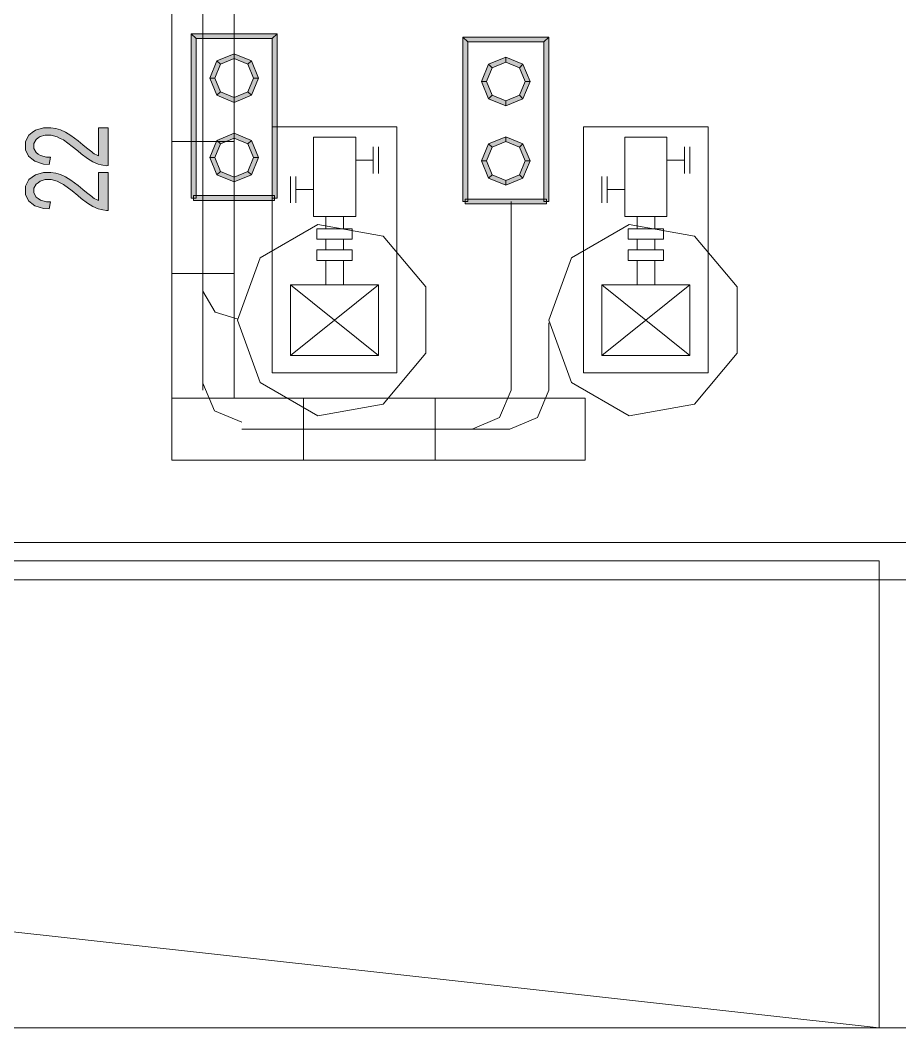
# Model space of a CAD drawing. Header units: millimetres. Extents: x 568 to 57335, y 85 to 28579.
# Drawn here: x 56624.8 to 56681.3, y 27937.2 to 28002 of the extents above; entities that cross this region are included whole.
import ezdxf

# ---------------------------------------------------------------- set-up
doc = ezdxf.new("R2010")
doc.units = ezdxf.units.MM

msp = doc.modelspace()

# ---------------------------------------------------------------- hatches: boundary and pattern name
h = msp.add_hatch(color=0)
h.dxf.hatch_style = 2
h.paths.add_polyline_path([(56641.279, 28001.118), (56640.967, 28000.806), (56636.082, 28000.806), (56635.763, 28001.118)])
h = msp.add_hatch(color=0)
h.dxf.hatch_style = 2
h.paths.add_polyline_path([(56635.763, 28001.118), (56636.082, 28000.806), (56636.082, 27990.557), (56635.763, 27990.557)])
h = msp.add_hatch(color=0)
h.dxf.hatch_style = 2
h.paths.add_polyline_path([(56641.279, 27990.557), (56640.967, 27990.557), (56640.967, 28000.806), (56641.279, 28001.118)])
h = msp.add_hatch(color=0)
h.dxf.hatch_style = 2
h.paths.add_polyline_path([(56658.73, 28000.905), (56658.419, 28000.586), (56653.526, 28000.586), (56653.215, 28000.905)])
h = msp.add_hatch(color=0)
h.dxf.hatch_style = 2
h.paths.add_polyline_path([(56653.215, 28000.905), (56653.526, 28000.586), (56653.526, 27990.337), (56653.215, 27990.337)])
h = msp.add_hatch(color=0)
h.dxf.hatch_style = 2
h.paths.add_polyline_path([(56658.73, 27990.337), (56658.419, 27990.337), (56658.419, 28000.586), (56658.73, 28000.905)])
h = msp.add_hatch(color=0)
h.dxf.hatch_style = 2
h.paths.add_polyline_path([(56638.521, 27999.826), (56637.419, 27999.37), (56637.64, 27999.15), (56638.521, 27999.515)])
h = msp.add_hatch(color=0)
h.dxf.hatch_style = 2
h.paths.add_polyline_path([(56639.63, 27999.37), (56638.521, 27999.826), (56638.521, 27999.515), (56639.41, 27999.15)])
h = msp.add_hatch(color=0)
h.dxf.hatch_style = 2
h.paths.add_polyline_path([(56637.419, 27999.37), (56636.963, 27998.261), (56637.275, 27998.261), (56637.64, 27999.15)])
h = msp.add_hatch(color=0)
h.dxf.hatch_style = 2
h.paths.add_polyline_path([(56640.086, 27998.261), (56639.63, 27999.37), (56639.41, 27999.15), (56639.775, 27998.261)])
h = msp.add_hatch(color=0)
h.dxf.hatch_style = 2
h.paths.add_polyline_path([(56654.871, 27999.15), (56654.415, 27998.041), (56654.726, 27998.041), (56655.091, 27998.93)])
h = msp.add_hatch(color=0)
h.dxf.hatch_style = 2
h.paths.add_polyline_path([(56655.972, 27999.606), (56654.871, 27999.15), (56655.091, 27998.93), (56655.972, 27999.294)])
h = msp.add_hatch(color=0)
h.dxf.hatch_style = 2
h.paths.add_polyline_path([(56657.074, 27999.15), (56655.972, 27999.606), (56655.972, 27999.294), (56656.854, 27998.93)])
h = msp.add_hatch(color=0)
h.dxf.hatch_style = 2
h.paths.add_polyline_path([(56657.538, 27998.041), (56657.074, 27999.15), (56656.854, 27998.93), (56657.226, 27998.041)])
h = msp.add_hatch(color=0)
h.dxf.hatch_style = 2
h.paths.add_polyline_path([(56636.963, 27998.261), (56637.419, 27997.159), (56637.64, 27997.38), (56637.275, 27998.261)])
h = msp.add_hatch(color=0)
h.dxf.hatch_style = 2
h.paths.add_polyline_path([(56639.63, 27997.159), (56640.086, 27998.261), (56639.775, 27998.261), (56639.41, 27997.38)])
h = msp.add_hatch(color=0)
h.dxf.hatch_style = 2
h.paths.add_polyline_path([(56654.415, 27998.041), (56654.871, 27996.939), (56655.091, 27997.159), (56654.726, 27998.041)])
h = msp.add_hatch(color=0)
h.dxf.hatch_style = 2
h.paths.add_polyline_path([(56657.074, 27996.939), (56657.538, 27998.041), (56657.226, 27998.041), (56656.854, 27997.159)])
h = msp.add_hatch(color=0)
h.dxf.hatch_style = 2
h.paths.add_polyline_path([(56637.419, 27997.159), (56638.521, 27996.704), (56638.521, 27997.015), (56637.64, 27997.38)])
h = msp.add_hatch(color=0)
h.dxf.hatch_style = 2
h.paths.add_polyline_path([(56638.521, 27996.704), (56639.63, 27997.159), (56639.41, 27997.38), (56638.521, 27997.015)])
h = msp.add_hatch(color=0)
h.dxf.hatch_style = 2
h.paths.add_polyline_path([(56654.871, 27996.939), (56655.972, 27996.483), (56655.972, 27996.795), (56655.091, 27997.159)])
h = msp.add_hatch(color=0)
h.dxf.hatch_style = 2
h.paths.add_polyline_path([(56655.972, 27996.483), (56657.074, 27996.939), (56656.854, 27997.159), (56655.972, 27996.795)])
h = msp.add_hatch(color=0)
h.dxf.hatch_style = 2
h.paths.add_polyline_path([(56629.807, 27995.078), (56630.43, 27995.078), (56630.43, 27992.639), (56630.316, 27992.631), (56630.088, 27992.662), (56629.981, 27992.692), (56629.799, 27992.738), (56629.45, 27992.89), (56629.282, 27992.988), (56629.108, 27993.095), (56628.705, 27993.391), (56628.477, 27993.581), (56628.128, 27993.877), (56627.565, 27994.288), (56627.36, 27994.394), (56627.155, 27994.5), (56626.768, 27994.607), (56626.585, 27994.607), (56626.388, 27994.607), (56626.069, 27994.508), (56625.932, 27994.417), (56625.803, 27994.318), (56625.666, 27994.067), (56625.666, 27993.908), (56625.666, 27993.748), (56625.81, 27993.482), (56625.947, 27993.383), (56626.091, 27993.292), (56626.479, 27993.186), (56626.722, 27993.186), (56626.654, 27992.722), (56626.281, 27992.745), (56625.719, 27992.928), (56625.522, 27993.08), (56625.324, 27993.239), (56625.134, 27993.657), (56625.134, 27993.923), (56625.134, 27994.189), (56625.339, 27994.607), (56625.552, 27994.766), (56625.765, 27994.918), (56626.289, 27995.07), (56626.6, 27995.07), (56626.752, 27995.07), (56627.064, 27995.024), (56627.223, 27994.979), (56627.375, 27994.933), (56627.695, 27994.789), (56627.862, 27994.683), (56628.036, 27994.576), (56628.5, 27994.227), (56628.796, 27993.984), (56629.039, 27993.778), (56629.374, 27993.52), (56629.457, 27993.459), (56629.541, 27993.399), (56629.723, 27993.307), (56629.807, 27993.269)])
h = msp.add_hatch(color=0)
h.dxf.hatch_style = 2
h.paths.add_polyline_path([(56638.521, 27994.721), (56637.419, 27994.265), (56637.64, 27994.044), (56638.521, 27994.409)])
h = msp.add_hatch(color=0)
h.dxf.hatch_style = 2
h.paths.add_polyline_path([(56639.63, 27994.265), (56638.521, 27994.721), (56638.521, 27994.409), (56639.41, 27994.044)])
h = msp.add_hatch(color=0)
h.dxf.hatch_style = 2
h.paths.add_polyline_path([(56637.419, 27994.265), (56636.963, 27993.163), (56637.275, 27993.163), (56637.64, 27994.044)])
h = msp.add_hatch(color=0)
h.dxf.hatch_style = 2
h.paths.add_polyline_path([(56640.086, 27993.163), (56639.63, 27994.265), (56639.41, 27994.044), (56639.775, 27993.163)])
h = msp.add_hatch(color=0)
h.dxf.hatch_style = 2
h.paths.add_polyline_path([(56654.871, 27994.044), (56654.415, 27992.943), (56654.726, 27992.943), (56655.091, 27993.824)])
h = msp.add_hatch(color=0)
h.dxf.hatch_style = 2
h.paths.add_polyline_path([(56655.972, 27994.5), (56654.871, 27994.044), (56655.091, 27993.824), (56655.972, 27994.189)])
h = msp.add_hatch(color=0)
h.dxf.hatch_style = 2
h.paths.add_polyline_path([(56657.074, 27994.044), (56655.972, 27994.5), (56655.972, 27994.189), (56656.854, 27993.824)])
h = msp.add_hatch(color=0)
h.dxf.hatch_style = 2
h.paths.add_polyline_path([(56657.538, 27992.943), (56657.074, 27994.044), (56656.854, 27993.824), (56657.226, 27992.943)])
h = msp.add_hatch(color=0)
h.dxf.hatch_style = 2
h.paths.add_polyline_path([(56636.963, 27993.163), (56637.419, 27992.054), (56637.64, 27992.274), (56637.275, 27993.163)])
h = msp.add_hatch(color=0)
h.dxf.hatch_style = 2
h.paths.add_polyline_path([(56639.63, 27992.054), (56640.086, 27993.163), (56639.775, 27993.163), (56639.41, 27992.274)])
h = msp.add_hatch(color=0)
h.dxf.hatch_style = 2
h.paths.add_polyline_path([(56654.415, 27992.943), (56654.871, 27991.834), (56655.091, 27992.054), (56654.726, 27992.943)])
h = msp.add_hatch(color=0)
h.dxf.hatch_style = 2
h.paths.add_polyline_path([(56657.074, 27991.834), (56657.538, 27992.943), (56657.226, 27992.943), (56656.854, 27992.054)])
h = msp.add_hatch(color=0)
h.dxf.hatch_style = 2
h.paths.add_polyline_path([(56629.807, 27992.206), (56630.43, 27992.206), (56630.43, 27989.767), (56630.316, 27989.767), (56630.088, 27989.797), (56629.981, 27989.82), (56629.799, 27989.866), (56629.45, 27990.018), (56629.282, 27990.124), (56629.108, 27990.223), (56628.705, 27990.519), (56628.477, 27990.717), (56628.128, 27991.013), (56627.565, 27991.423), (56627.36, 27991.53), (56627.155, 27991.636), (56626.768, 27991.742), (56626.585, 27991.742), (56626.388, 27991.742), (56626.069, 27991.644), (56625.932, 27991.545), (56625.803, 27991.454), (56625.666, 27991.195), (56625.666, 27991.043), (56625.666, 27990.884), (56625.81, 27990.618), (56625.947, 27990.519), (56626.091, 27990.42), (56626.479, 27990.322), (56626.722, 27990.322), (56626.654, 27989.858), (56626.281, 27989.881), (56625.719, 27990.056), (56625.522, 27990.215), (56625.324, 27990.375), (56625.134, 27990.793), (56625.134, 27991.051), (56625.134, 27991.317), (56625.339, 27991.742), (56625.552, 27991.894), (56625.765, 27992.054), (56626.289, 27992.206), (56626.6, 27992.206), (56626.752, 27992.206), (56627.064, 27992.16), (56627.223, 27992.115), (56627.375, 27992.069), (56627.695, 27991.917), (56627.862, 27991.811), (56628.036, 27991.704), (56628.5, 27991.355), (56628.796, 27991.112), (56629.039, 27990.914), (56629.374, 27990.648), (56629.457, 27990.588), (56629.541, 27990.534), (56629.723, 27990.436), (56629.807, 27990.398)])
h = msp.add_hatch(color=0)
h.dxf.hatch_style = 2
h.paths.add_polyline_path([(56637.419, 27992.054), (56638.521, 27991.598), (56638.521, 27991.909), (56637.64, 27992.274)])
h = msp.add_hatch(color=0)
h.dxf.hatch_style = 2
h.paths.add_polyline_path([(56638.521, 27991.598), (56639.63, 27992.054), (56639.41, 27992.274), (56638.521, 27991.909)])
h = msp.add_hatch(color=0)
h.dxf.hatch_style = 2
h.paths.add_polyline_path([(56654.871, 27991.834), (56655.972, 27991.378), (56655.972, 27991.689), (56655.091, 27992.054)])
h = msp.add_hatch(color=0)
h.dxf.hatch_style = 2
h.paths.add_polyline_path([(56655.972, 27991.378), (56657.074, 27991.834), (56656.854, 27992.054), (56655.972, 27991.689)])
h = msp.add_hatch(color=0)
h.dxf.hatch_style = 2
h.paths.add_polyline_path([(56635.923, 27990.405), (56635.923, 27990.717), (56641.127, 27990.717), (56641.127, 27990.405)])
h = msp.add_hatch(color=0)
h.dxf.hatch_style = 2
h.paths.add_polyline_path([(56653.374, 27990.185), (56653.374, 27990.496), (56658.578, 27990.496), (56658.578, 27990.185)])

# ---------------------------------------------------------------- linework, layer by layer
at = {"color": 0, "lineweight": 0}
for points in [[(56638.521, 27977.71), (56638.521, 28218.125)], [(56634.525, 27973.713), (56634.525, 28214.122)], [(56636.523, 27978.211), (56636.523, 28213.62)], [(56640.967, 27979.336), (56640.967, 27995.131)], [(56648.983, 27995.131), (56640.967, 27995.131)], [(56648.983, 27979.336), (56648.983, 27995.131)], [(56660.964, 27979.336), (56660.964, 27995.131)], [(56668.979, 27995.131), (56660.964, 27995.131)], [(56668.979, 27979.336), (56668.979, 27995.131)], [(56634.525, 27994.181), (56638.521, 27994.181)], [(56643.619, 27994.462), (56646.331, 27994.462)], [(56643.619, 27989.38), (56643.619, 27994.462)], [(56646.331, 27989.38), (56646.331, 27994.462)], [(56663.616, 27994.462), (56666.328, 27994.462)], [(56663.616, 27989.38), (56663.616, 27994.462)], [(56666.328, 27989.38), (56666.328, 27994.462)], [(56647.456, 27993.839), (56647.456, 27992.145)], [(56647.798, 27993.839), (56647.798, 27992.145)], [(56667.452, 27993.839), (56667.452, 27992.145)], [(56667.794, 27993.839), (56667.794, 27992.145)], [(56647.456, 27992.996), (56646.331, 27992.996)], [(56667.452, 27992.996), (56666.328, 27992.996)], [(56642.153, 27991.94), (56642.153, 27990.246)], [(56642.487, 27991.94), (56642.487, 27990.246)], [(56662.149, 27991.94), (56662.149, 27990.246)], [(56662.484, 27991.94), (56662.484, 27990.246)], [(56642.487, 27991.097), (56643.619, 27991.097)], [(56662.484, 27991.097), (56663.616, 27991.097)], [(56656.314, 27990.337), (56656.314, 27978.211)], [(56643.619, 27989.38), (56646.331, 27989.38)], [(56644.409, 27988.589), (56644.409, 27989.38)], [(56645.541, 27988.589), (56645.541, 27989.38)], [(56663.616, 27989.38), (56666.328, 27989.38)], [(56664.406, 27988.589), (56664.406, 27989.38)], [(56665.538, 27988.589), (56665.538, 27989.38)], [(56643.847, 27987.913), (56643.847, 27988.589)], [(56643.847, 27988.589), (56646.103, 27988.589)], [(56646.103, 27987.913), (56646.103, 27988.589)], [(56663.843, 27987.913), (56663.843, 27988.589)], [(56663.843, 27988.589), (56666.1, 27988.589)], [(56666.1, 27987.913), (56666.1, 27988.589)], [(56643.847, 27987.913), (56646.103, 27987.913)], [(56644.409, 27987.229), (56644.409, 27987.913)], [(56645.541, 27987.229), (56645.541, 27987.913)], [(56663.843, 27987.913), (56666.1, 27987.913)], [(56664.406, 27987.229), (56664.406, 27987.913)], [(56665.538, 27987.229), (56665.538, 27987.913)], [(56643.847, 27987.229), (56643.847, 27986.553)], [(56643.847, 27987.229), (56646.103, 27987.229)], [(56646.103, 27987.229), (56646.103, 27986.553)], [(56663.843, 27987.229), (56663.843, 27986.553)], [(56663.843, 27987.229), (56666.1, 27987.229)], [(56666.1, 27987.229), (56666.1, 27986.553)], [(56643.847, 27986.553), (56646.103, 27986.553)], [(56644.409, 27984.973), (56644.409, 27986.553)], [(56645.541, 27984.973), (56645.541, 27986.553)], [(56663.843, 27986.553), (56666.1, 27986.553)], [(56664.406, 27984.973), (56664.406, 27986.553)], [(56665.538, 27984.973), (56665.538, 27986.553)], [(56634.525, 27985.718), (56638.521, 27985.718)], [(56642.153, 27980.452), (56642.153, 27984.973)], [(56642.153, 27984.973), (56647.798, 27984.973)], [(56642.153, 27984.973), (56647.798, 27980.452)], [(56647.798, 27984.973), (56642.153, 27980.452)], [(56647.798, 27980.452), (56647.798, 27984.973)], [(56662.149, 27980.452), (56662.149, 27984.973)], [(56662.149, 27984.973), (56667.794, 27984.973)], [(56662.149, 27984.973), (56667.794, 27980.452)], [(56667.794, 27984.973), (56662.149, 27980.452)], [(56667.794, 27980.452), (56667.794, 27984.973)], [(56636.523, 27984.57), (56637.313, 27983.226), (56638.794, 27982.77)], [(56658.738, 27982.542), (56658.738, 27978.211)], [(56642.153, 27980.452), (56647.798, 27980.452)], [(56662.149, 27980.452), (56667.794, 27980.452)], [(56648.983, 27979.336), (56640.967, 27979.336)], [(56668.979, 27979.336), (56660.964, 27979.336)], [(56636.523, 27978.659), (56637.26, 27976.897), (56639.022, 27976.16)], [(56634.525, 27977.71), (56638.521, 27977.71)], [(56661.063, 27977.71), (56638.521, 27977.71)], [(56642.988, 27973.713), (56642.988, 27977.71)], [(56651.444, 27973.713), (56651.444, 27977.71)], [(56653.815, 27975.712), (56655.577, 27976.449), (56656.314, 27978.211)], [(56656.238, 27975.712), (56658.001, 27976.449), (56658.738, 27978.211)], [(56661.063, 27973.713), (56661.063, 27977.71)], [(56656.238, 27975.712), (56639.022, 27975.712)], [(56661.063, 27973.713), (56634.525, 27973.713)], [(56807.436, 27968.433), (56262.551, 27968.433)], [(56644.508, 27967.24), (56625.461, 27967.24)], [(56650.859, 27967.24), (56647.684, 27967.24)], [(56673.074, 27967.24), (56654.035, 27967.24)], [(56679.426, 27967.24), (56676.25, 27967.24)], [(56807.436, 27966.04), (56262.551, 27966.04)], [(56679.965, 27937.245), (56605.16, 27945.527)], [(56807.436, 27937.245), (56262.551, 27937.245)]]:
    msp.add_lwpolyline(points, dxfattribs=at)
for points in [[(56641.279, 28001.118), (56640.967, 28000.806), (56636.082, 28000.806), (56635.763, 28001.118)], [(56635.763, 28001.118), (56636.082, 28000.806), (56636.082, 27990.557), (56635.763, 27990.557)], [(56641.279, 27990.557), (56640.967, 27990.557), (56640.967, 28000.806), (56641.279, 28001.118)], [(56658.73, 28000.905), (56658.419, 28000.586), (56653.526, 28000.586), (56653.215, 28000.905)], [(56653.215, 28000.905), (56653.526, 28000.586), (56653.526, 27990.337), (56653.215, 27990.337)], [(56658.73, 27990.337), (56658.419, 27990.337), (56658.419, 28000.586), (56658.73, 28000.905)], [(56638.521, 27999.826), (56637.419, 27999.37), (56637.64, 27999.15), (56638.521, 27999.515)], [(56639.63, 27999.37), (56638.521, 27999.826), (56638.521, 27999.515), (56639.41, 27999.15)], [(56637.419, 27999.37), (56636.963, 27998.261), (56637.275, 27998.261), (56637.64, 27999.15)], [(56640.086, 27998.261), (56639.63, 27999.37), (56639.41, 27999.15), (56639.775, 27998.261)], [(56654.871, 27999.15), (56654.415, 27998.041), (56654.726, 27998.041), (56655.091, 27998.93)], [(56655.972, 27999.606), (56654.871, 27999.15), (56655.091, 27998.93), (56655.972, 27999.294)], [(56657.074, 27999.15), (56655.972, 27999.606), (56655.972, 27999.294), (56656.854, 27998.93)], [(56657.538, 27998.041), (56657.074, 27999.15), (56656.854, 27998.93), (56657.226, 27998.041)], [(56636.963, 27998.261), (56637.419, 27997.159), (56637.64, 27997.38), (56637.275, 27998.261)], [(56639.63, 27997.159), (56640.086, 27998.261), (56639.775, 27998.261), (56639.41, 27997.38)], [(56654.415, 27998.041), (56654.871, 27996.939), (56655.091, 27997.159), (56654.726, 27998.041)], [(56657.074, 27996.939), (56657.538, 27998.041), (56657.226, 27998.041), (56656.854, 27997.159)], [(56637.419, 27997.159), (56638.521, 27996.704), (56638.521, 27997.015), (56637.64, 27997.38)], [(56638.521, 27996.704), (56639.63, 27997.159), (56639.41, 27997.38), (56638.521, 27997.015)], [(56654.871, 27996.939), (56655.972, 27996.483), (56655.972, 27996.795), (56655.091, 27997.159)], [(56655.972, 27996.483), (56657.074, 27996.939), (56656.854, 27997.159), (56655.972, 27996.795)], [(56629.807, 27995.078), (56630.43, 27995.078), (56630.43, 27992.639), (56630.316, 27992.631), (56630.088, 27992.662), (56629.981, 27992.692), (56629.799, 27992.738), (56629.45, 27992.89), (56629.282, 27992.988), (56629.108, 27993.095), (56628.705, 27993.391), (56628.477, 27993.581), (56628.128, 27993.877), (56627.565, 27994.288), (56627.36, 27994.394), (56627.155, 27994.5), (56626.768, 27994.607), (56626.585, 27994.607), (56626.388, 27994.607), (56626.069, 27994.508), (56625.932, 27994.417), (56625.803, 27994.318), (56625.666, 27994.067), (56625.666, 27993.908), (56625.666, 27993.748), (56625.81, 27993.482), (56625.947, 27993.383), (56626.091, 27993.292), (56626.479, 27993.186), (56626.722, 27993.186), (56626.654, 27992.722), (56626.281, 27992.745), (56625.719, 27992.928), (56625.522, 27993.08), (56625.324, 27993.239), (56625.134, 27993.657), (56625.134, 27993.923), (56625.134, 27994.189), (56625.339, 27994.607), (56625.552, 27994.766), (56625.765, 27994.918), (56626.289, 27995.07), (56626.6, 27995.07), (56626.752, 27995.07), (56627.064, 27995.024), (56627.223, 27994.979), (56627.375, 27994.933), (56627.695, 27994.789), (56627.862, 27994.683), (56628.036, 27994.576), (56628.5, 27994.227), (56628.796, 27993.984), (56629.039, 27993.778), (56629.374, 27993.52), (56629.457, 27993.459), (56629.541, 27993.399), (56629.723, 27993.307), (56629.807, 27993.269)], [(56638.521, 27994.721), (56637.419, 27994.265), (56637.64, 27994.044), (56638.521, 27994.409)], [(56639.63, 27994.265), (56638.521, 27994.721), (56638.521, 27994.409), (56639.41, 27994.044)], [(56637.419, 27994.265), (56636.963, 27993.163), (56637.275, 27993.163), (56637.64, 27994.044)], [(56640.086, 27993.163), (56639.63, 27994.265), (56639.41, 27994.044), (56639.775, 27993.163)], [(56654.871, 27994.044), (56654.415, 27992.943), (56654.726, 27992.943), (56655.091, 27993.824)], [(56655.972, 27994.5), (56654.871, 27994.044), (56655.091, 27993.824), (56655.972, 27994.189)], [(56657.074, 27994.044), (56655.972, 27994.5), (56655.972, 27994.189), (56656.854, 27993.824)], [(56657.538, 27992.943), (56657.074, 27994.044), (56656.854, 27993.824), (56657.226, 27992.943)], [(56636.963, 27993.163), (56637.419, 27992.054), (56637.64, 27992.274), (56637.275, 27993.163)], [(56639.63, 27992.054), (56640.086, 27993.163), (56639.775, 27993.163), (56639.41, 27992.274)], [(56654.415, 27992.943), (56654.871, 27991.834), (56655.091, 27992.054), (56654.726, 27992.943)], [(56657.074, 27991.834), (56657.538, 27992.943), (56657.226, 27992.943), (56656.854, 27992.054)], [(56629.807, 27992.206), (56630.43, 27992.206), (56630.43, 27989.767), (56630.316, 27989.767), (56630.088, 27989.797), (56629.981, 27989.82), (56629.799, 27989.866), (56629.45, 27990.018), (56629.282, 27990.124), (56629.108, 27990.223), (56628.705, 27990.519), (56628.477, 27990.717), (56628.128, 27991.013), (56627.565, 27991.423), (56627.36, 27991.53), (56627.155, 27991.636), (56626.768, 27991.742), (56626.585, 27991.742), (56626.388, 27991.742), (56626.069, 27991.644), (56625.932, 27991.545), (56625.803, 27991.454), (56625.666, 27991.195), (56625.666, 27991.043), (56625.666, 27990.884), (56625.81, 27990.618), (56625.947, 27990.519), (56626.091, 27990.42), (56626.479, 27990.322), (56626.722, 27990.322), (56626.654, 27989.858), (56626.281, 27989.881), (56625.719, 27990.056), (56625.522, 27990.215), (56625.324, 27990.375), (56625.134, 27990.793), (56625.134, 27991.051), (56625.134, 27991.317), (56625.339, 27991.742), (56625.552, 27991.894), (56625.765, 27992.054), (56626.289, 27992.206), (56626.6, 27992.206), (56626.752, 27992.206), (56627.064, 27992.16), (56627.223, 27992.115), (56627.375, 27992.069), (56627.695, 27991.917), (56627.862, 27991.811), (56628.036, 27991.704), (56628.5, 27991.355), (56628.796, 27991.112), (56629.039, 27990.914), (56629.374, 27990.648), (56629.457, 27990.588), (56629.541, 27990.534), (56629.723, 27990.436), (56629.807, 27990.398)], [(56637.419, 27992.054), (56638.521, 27991.598), (56638.521, 27991.909), (56637.64, 27992.274)], [(56638.521, 27991.598), (56639.63, 27992.054), (56639.41, 27992.274), (56638.521, 27991.909)], [(56654.871, 27991.834), (56655.972, 27991.378), (56655.972, 27991.689), (56655.091, 27992.054)], [(56655.972, 27991.378), (56657.074, 27991.834), (56656.854, 27992.054), (56655.972, 27991.689)], [(56635.923, 27990.405), (56635.923, 27990.717), (56641.127, 27990.717), (56641.127, 27990.405)], [(56653.374, 27990.185), (56653.374, 27990.496), (56658.578, 27990.496), (56658.578, 27990.185)], [(56638.734, 27982.717), (56640.192, 27986.72), (56643.892, 27988.855), (56648.094, 27988.111), (56650.837, 27984.844), (56650.837, 27980.582), (56648.094, 27977.315), (56643.892, 27976.57), (56640.192, 27978.705)], [(56658.73, 27982.717), (56660.189, 27986.72), (56663.889, 27988.855), (56668.09, 27988.111), (56670.833, 27984.844), (56670.833, 27980.582), (56668.09, 27977.315), (56663.889, 27976.57), (56660.189, 27978.705)], [(56589.98, 27937.245), (56589.98, 27967.24), (56679.965, 27967.24), (56679.965, 27937.245)]]:
    msp.add_lwpolyline(points, close=True, dxfattribs=at)

doc.saveas('drawing.dxf')
